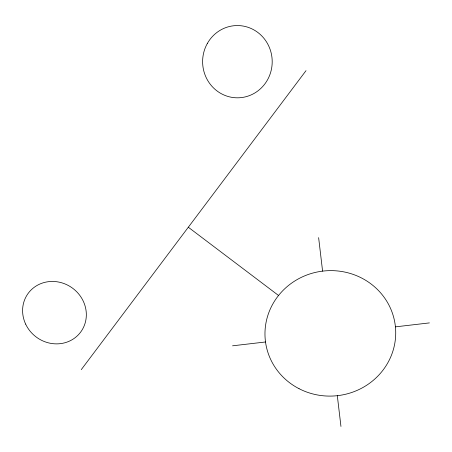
<?xml version="1.0" encoding="UTF-8"?>
<svg xmlns="http://www.w3.org/2000/svg" width="452" height="452" viewBox="0 0 452 452"><rect width="100%" height="100%" fill="white"/><g stroke="black" fill="none" stroke-linecap="round" stroke-linejoin="round"><path stroke-width="0.68" d="M81.264 369.64L306.01 70.665M232.548 345.814L265.51 341.978M395.421 326.858L429.4 322.903M188.314 227.232L278.545 295.484M318.626 237.639L322.587 271.132M337.316 395.686L340.955 426.445M299.026 388.675A65.404 62.715 -5.5 0 0 395.703 331.35A65.404 62.715 -5.5 0 0 296.297 280.065A65.404 62.715 -5.5 0 0 299.026 388.675M207.395 43.375A36.132 34.793 89.2 0 0 237.164 97.818A36.132 34.793 89.2 0 0 267.657 43.867A36.132 34.793 89.2 0 0 207.395 43.375M25.651 324.118A32.612 30.442 36.2 0 0 80.671 332.073A32.612 30.442 36.2 0 0 57.076 281.782A32.612 30.442 36.2 0 0 25.651 324.118"/></g></svg>
